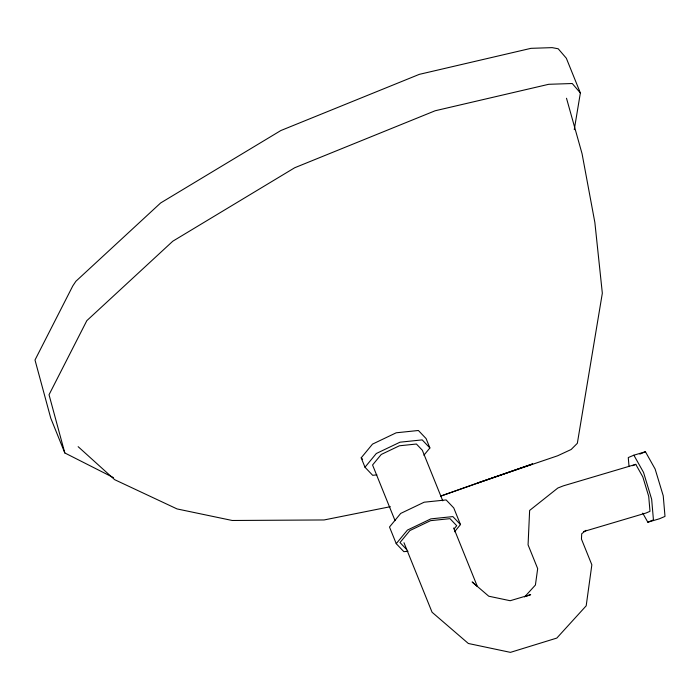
<?xml version="1.0" encoding="UTF-8"?>
<svg xmlns="http://www.w3.org/2000/svg" width="700" height="700" viewBox="0 0 700 700"><rect width="100%" height="100%" fill="white"/><g stroke="black" fill="none" stroke-linecap="round" stroke-linejoin="round"><path stroke-width="1.05" d="M574.262 129.64L580.37 92.969L566.335 58.231L558.215 48.781L552.142 47.635L530.976 48.335L419.309 74.358L280.84 130.541L160.65 202.956L75.88 281.286L72.8 285.898L35 360.01L50.776 418.215L64.811 452.952L113.426 477.593M376.906 474.871L372.68 475.309L364.989 467.233L361.191 457.835L372.514 444.115L396.209 432.793L418.399 430.491L426.09 438.567L429.887 447.965L423.894 455.227M364.989 467.233L376.303 453.512L400.006 442.19L422.196 439.889L429.887 447.965M408.03 551.224L403.848 551.661L396.235 543.664L407.435 530.084L430.894 518.866L452.874 516.591L460.486 524.589L454.554 531.781M454.073 528.903L456.715 525.709L449.995 518.656L430.596 520.66L409.894 530.556L400.006 542.544L406.726 549.605M524.554 596.969L535.413 585.043L537.679 568.628L528.071 544.854L529.629 510.44L557.883 487.996L563.395 485.835L635.775 464.354L642.819 476.892L648.707 496.352L649.994 511.332L645.925 513.056L583.651 531.545M586.058 530.311L581.7 533.776L581.455 539.096L591.85 564.821L586.189 605.815L556.815 638.076L510.431 652.365L468.352 643.484L432.066 612.246L403.988 542.745M642.731 513.135L647.832 522.218L659.4 518.788L665 516.407L663.233 495.793L655.121 469.017L645.435 451.754L633.867 455.192L628.267 457.564L629.011 466.244M639.835 454.125L645.435 451.754M632.52 465.727L635.775 464.354M647.832 522.218L653.433 519.846L651.656 499.231L643.554 472.448L633.867 455.192M526.593 596.199L530.67 594.641L510.169 600.722L488.749 596.207L472.141 581.945L477.383 586.53L453.731 527.984M477.435 483.044L440.484 496.186L532.604 463.916L477.435 483.044L557.637 455.779L571.148 449.496L577.343 443.301L602.332 293.204L594.869 222.53L582.067 153.746L566.501 98.245M390.364 506.695L324.074 519.96L232.234 520.485L177.048 508.926L114.66 479.675L78.138 446.67M361.191 457.835L362.591 459.305M580.37 92.969L572.25 83.519L548.721 84.297L435.146 110.766L294.709 167.746L172.812 241.194L86.835 320.635L49.035 394.748L64.811 452.952M460.486 524.589L453.758 507.929L446.136 499.931L424.165 502.206L400.706 513.424L389.498 527.004L396.235 543.664M442.759 500.832L422.31 450.214L416.412 444.027L399.402 445.786L381.238 454.466L372.566 464.984L395.062 520.66"/></g></svg>
